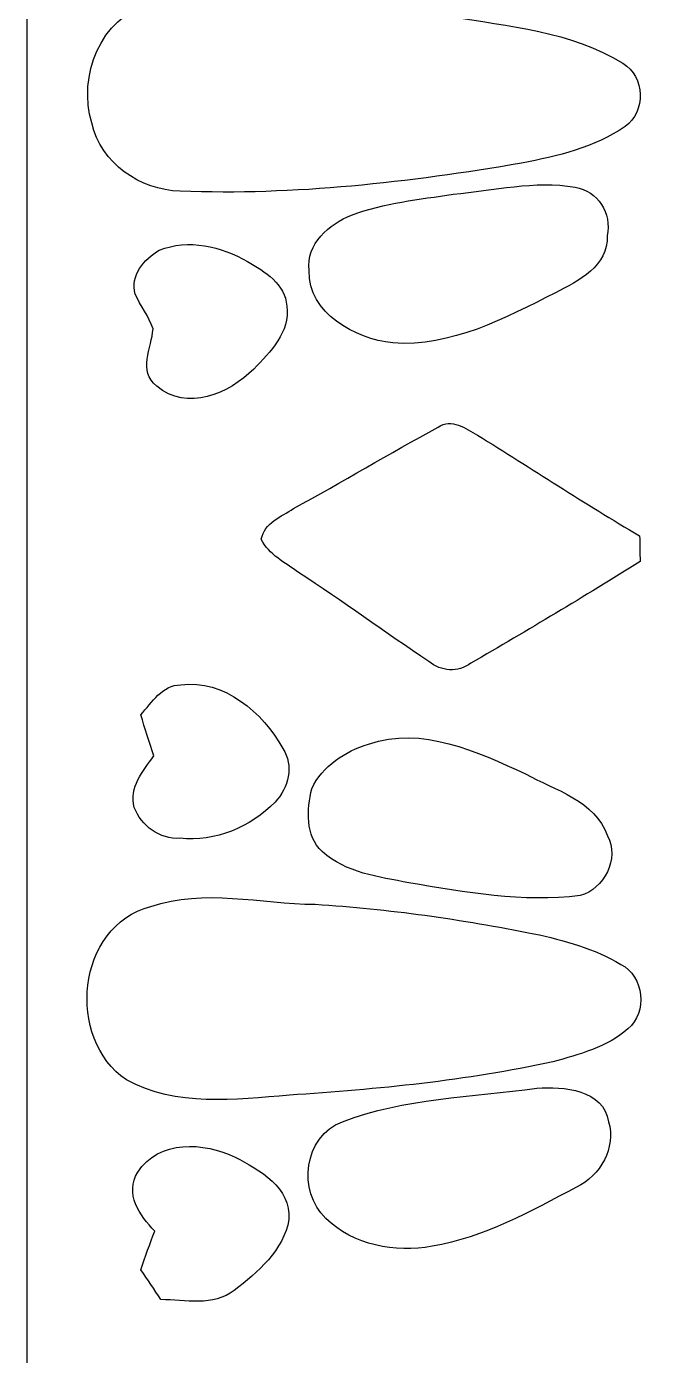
# Model space of a CAD drawing. Header units: centimetres. Extents: x -12.4 to 12.4, y -13 to 12.9.
# Drawn here: x -12.39 to -9.76, y -1.41 to 4.16 of the extents above; entities that cross this region are included whole.
import ezdxf

# ---------------------------------------------------------------- set-up
doc = ezdxf.new("R2010")
doc.units = ezdxf.units.CM
doc.header["$MEASUREMENT"] = 0
doc.layers.add('Camada 1', color=7, linetype='Continuous')

msp = doc.modelspace()

# ---------------------------------------------------------------- linework, layer by layer
at = {"layer": 'Camada 1', "color": 156}
for points, knots in [([(-12.38955, 12.91942), (-4.12184, 12.92083), (4.14619, 12.92013), (12.4139, 12.91978), (12.4139, 12.91978), (12.42484, 9.07167), (12.41531, 5.22357), (12.41848, 1.37583), (12.41848, 1.37583), (12.4167, -3.40042), (12.42236, -8.17667), (12.41602, -12.95293), (12.41602, -12.95293), (4.1476, -12.95293), (-4.1208, -12.954), (-12.38919, -12.95223), (-12.38919, -12.95223), (-12.39202, -4.32859), (-12.39131, 4.29541), (-12.38955, 12.91942)], [0, 0, 0, 0, 0.1666667, 0.1666667, 0.1666667, 0.1666667, 0.3333333, 0.3333333, 0.3333333, 0.3333333, 0.5, 0.5, 0.5, 0.5, 0.6666667, 0.6666667, 0.6666667, 0.6666667, 1, 1, 1, 1]), ([(-11.87626, 4.26049), (-11.87626, 4.26049), (-11.87626, 4.26049), (-11.87626, 4.26049), (-11.87626, 4.26049), (-12.08193, 4.1991), (-12.17824, 3.95464), (-12.11826, 3.75849), (-12.11826, 3.75849), (-12.08193, 3.59021), (-11.91542, 3.47627), (-11.7482, 3.47203), (-11.7482, 3.47203), (-11.26807, 3.45369), (-10.7883, 3.50908), (-10.31557, 3.58985), (-10.31557, 3.58985), (-10.16564, 3.61984), (-10.00971, 3.65478), (-9.88201, 3.74332), (-9.88201, 3.74332), (-9.79382, 3.80541), (-9.79734, 3.95393), (-9.89153, 4.00897), (-9.89153, 4.00897), (-10.10778, 4.14584), (-10.37201, 4.16207), (-10.61755, 4.20722), (-10.61755, 4.20722), (-10.98056, 4.25872), (-11.34638, 4.30106), (-11.71363, 4.28941), (-11.71363, 4.28941), (-11.76902, 4.28837), (-11.82475, 4.28096), (-11.87626, 4.26049)], [0, 0, 0, 0, 0.1, 0.1, 0.1, 0.1, 0.2, 0.2, 0.2, 0.2, 0.3, 0.3, 0.3, 0.3, 0.4, 0.4, 0.4, 0.4, 0.5, 0.5, 0.5, 0.5, 0.6, 0.6, 0.6, 0.6, 0.7, 0.7, 0.7, 0.7, 0.8, 0.8, 0.8, 0.8, 1, 1, 1, 1]), ([(-10.60238, 3.46004), (-10.60238, 3.46004), (-10.60238, 3.46004), (-10.60238, 3.46004), (-10.60238, 3.46004), (-10.74561, 3.43712), (-10.89201, 3.42265), (-11.02888, 3.37185), (-11.02888, 3.37185), (-11.12343, 3.33516), (-11.21939, 3.25049), (-11.20739, 3.13937), (-11.20739, 3.13937), (-11.20986, 2.95875), (-11.01478, 2.85326), (-10.85638, 2.83527), (-10.85638, 2.83527), (-10.61155, 2.81727), (-10.38577, 2.93899), (-10.17375, 3.04553), (-10.17375, 3.04553), (-10.07744, 3.09562), (-9.95151, 3.15806), (-9.95679, 3.28541), (-9.95679, 3.28541), (-9.93668, 3.37855), (-9.99525, 3.47486), (-10.09156, 3.48862), (-10.09156, 3.48862), (-10.26125, 3.51966), (-10.43304, 3.47345), (-10.60238, 3.46004)], [0, 0, 0, 0, 0.1111111, 0.1111111, 0.1111111, 0.1111111, 0.2222222, 0.2222222, 0.2222222, 0.2222222, 0.3333333, 0.3333333, 0.3333333, 0.3333333, 0.4444444, 0.4444444, 0.4444444, 0.4444444, 0.5555556, 0.5555556, 0.5555556, 0.5555556, 0.6666667, 0.6666667, 0.6666667, 0.6666667, 0.7777778, 0.7777778, 0.7777778, 0.7777778, 1, 1, 1, 1]), ([(-11.83534, 3.22403), (-11.83534, 3.22403), (-11.83534, 3.22403), (-11.83534, 3.22403), (-11.83534, 3.22403), (-11.89884, 3.1884), (-11.95916, 3.11784), (-11.93623, 3.03988), (-11.93623, 3.03988), (-11.91471, 2.99013), (-11.87838, 2.9471), (-11.86179, 2.89489), (-11.86179, 2.89489), (-11.86673, 2.81515), (-11.92636, 2.71533), (-11.84627, 2.6543), (-11.84627, 2.6543), (-11.71927, 2.54458), (-11.54324, 2.6229), (-11.43881, 2.72555), (-11.43881, 2.72555), (-11.37073, 2.79717), (-11.28571, 2.88149), (-11.30053, 2.98944), (-11.30053, 2.98944), (-11.30688, 3.08256), (-11.39295, 3.13513), (-11.46527, 3.17712), (-11.46527, 3.17712), (-11.57534, 3.24026), (-11.71363, 3.27447), (-11.83534, 3.22403)], [0, 0, 0, 0, 0.1111111, 0.1111111, 0.1111111, 0.1111111, 0.2222222, 0.2222222, 0.2222222, 0.2222222, 0.3333333, 0.3333333, 0.3333333, 0.3333333, 0.4444444, 0.4444444, 0.4444444, 0.4444444, 0.5555556, 0.5555556, 0.5555556, 0.5555556, 0.6666667, 0.6666667, 0.6666667, 0.6666667, 0.7777778, 0.7777778, 0.7777778, 0.7777778, 1, 1, 1, 1]), ([(-10.66553, 2.48143), (-10.66553, 2.48143), (-10.66553, 2.48143), (-10.66553, 2.48143), (-10.66553, 2.48143), (-10.86979, 2.37137), (-11.06875, 2.25107), (-11.2723, 2.13959), (-11.2723, 2.13959), (-11.32451, 2.10609), (-11.39436, 2.07997), (-11.40777, 2.01153), (-11.40777, 2.01153), (-11.37673, 1.94592), (-11.30688, 1.91347), (-11.25149, 1.87147), (-11.25149, 1.87147), (-11.06592, 1.75153), (-10.88848, 1.61995), (-10.70468, 1.49789), (-10.70468, 1.49789), (-10.65459, 1.45591), (-10.58192, 1.45133), (-10.52865, 1.49048), (-10.52865, 1.49048), (-10.29017, 1.62984), (-10.05275, 1.77095), (-9.81886, 1.91769), (-9.81886, 1.91769), (-9.81922, 1.95367), (-9.81992, 1.98966), (-9.82062, 2.0253), (-9.82062, 2.0253), (-10.05063, 2.16076), (-10.27394, 2.30752), (-10.50077, 2.44827), (-10.50077, 2.44827), (-10.55017, 2.47473), (-10.61014, 2.52165), (-10.66553, 2.48143)], [0, 0, 0, 0, 0.0909091, 0.0909091, 0.0909091, 0.0909091, 0.1818182, 0.1818182, 0.1818182, 0.1818182, 0.2727273, 0.2727273, 0.2727273, 0.2727273, 0.3636364, 0.3636364, 0.3636364, 0.3636364, 0.4545455, 0.4545455, 0.4545455, 0.4545455, 0.5454545, 0.5454545, 0.5454545, 0.5454545, 0.6363636, 0.6363636, 0.6363636, 0.6363636, 0.7272727, 0.7272727, 0.7272727, 0.7272727, 0.8181818, 0.8181818, 0.8181818, 0.8181818, 1, 1, 1, 1]), ([(-11.91294, 1.27458), (-11.91294, 1.27458), (-11.91294, 1.27458), (-11.91294, 1.27458), (-11.91294, 1.27458), (-11.89566, 1.21673), (-11.87731, 1.15922), (-11.85862, 1.10172), (-11.85862, 1.10172), (-11.90377, 1.03786), (-11.9634, 0.97013), (-11.94046, 0.88547), (-11.94046, 0.88547), (-11.91153, 0.80926), (-11.83251, 0.74965), (-11.74891, 0.756), (-11.74891, 0.756), (-11.60074, 0.73978), (-11.45222, 0.80256), (-11.34991, 0.90805), (-11.34991, 0.90805), (-11.29347, 0.96838), (-11.26948, 1.06045), (-11.31746, 1.13347), (-11.31746, 1.13347), (-11.40036, 1.28376), (-11.56335, 1.4238), (-11.74502, 1.40053), (-11.74502, 1.40053), (-11.82369, 1.39841), (-11.86603, 1.32679), (-11.91294, 1.27458)], [0, 0, 0, 0, 0.1111111, 0.1111111, 0.1111111, 0.1111111, 0.2222222, 0.2222222, 0.2222222, 0.2222222, 0.3333333, 0.3333333, 0.3333333, 0.3333333, 0.4444444, 0.4444444, 0.4444444, 0.4444444, 0.5555556, 0.5555556, 0.5555556, 0.5555556, 0.6666667, 0.6666667, 0.6666667, 0.6666667, 0.7777778, 0.7777778, 0.7777778, 0.7777778, 1, 1, 1, 1]), ([(-10.95798, 1.15147), (-10.95798, 1.15147), (-10.95798, 1.15147), (-10.95798, 1.15147), (-10.95798, 1.15147), (-11.05534, 1.12041), (-11.15166, 1.05974), (-11.19575, 0.96414), (-11.19575, 0.96414), (-11.21621, 0.87736), (-11.22432, 0.76729), (-11.15201, 0.70061), (-11.15201, 0.70061), (-11.05394, 0.60995), (-10.91458, 0.59407), (-10.78865, 0.56902), (-10.78865, 0.56902), (-10.55193, 0.52916), (-10.31098, 0.48541), (-10.07004, 0.5154), (-10.07004, 0.5154), (-9.96915, 0.54327), (-9.90458, 0.67098), (-9.95574, 0.76658), (-9.95574, 0.76658), (-10.00724, 0.91475), (-10.17587, 0.95778), (-10.30005, 1.02658), (-10.30005, 1.02658), (-10.50219, 1.11901), (-10.73396, 1.22943), (-10.95798, 1.15147)], [0, 0, 0, 0, 0.1111111, 0.1111111, 0.1111111, 0.1111111, 0.2222222, 0.2222222, 0.2222222, 0.2222222, 0.3333333, 0.3333333, 0.3333333, 0.3333333, 0.4444444, 0.4444444, 0.4444444, 0.4444444, 0.5555556, 0.5555556, 0.5555556, 0.5555556, 0.6666667, 0.6666667, 0.6666667, 0.6666667, 0.7777778, 0.7777778, 0.7777778, 0.7777778, 1, 1, 1, 1]), ([(-11.87061, 0.46955), (-11.87061, 0.46955), (-11.87061, 0.46955), (-11.87061, 0.46955), (-11.87061, 0.46955), (-12.18388, 0.38876), (-12.22798, -0.08607), (-11.97327, -0.25788), (-11.97327, -0.25788), (-11.76513, -0.37394), (-11.51713, -0.33937), (-11.28994, -0.32244), (-11.28994, -0.32244), (-10.91917, -0.29703), (-10.54805, -0.26212), (-10.18469, -0.18204), (-10.18469, -0.18204), (-10.07463, -0.15134), (-9.95715, -0.12135), (-9.87001, -0.04375), (-9.87001, -0.04375), (-9.7864, 0.02329), (-9.80298, 0.1778), (-9.89894, 0.22684), (-9.89894, 0.22684), (-10.01077, 0.2935), (-10.13847, 0.32843), (-10.26477, 0.35524), (-10.26477, 0.35524), (-10.56745, 0.41592), (-10.87366, 0.45966), (-11.18164, 0.47907), (-11.18164, 0.47907), (-11.41059, 0.48119), (-11.64695, 0.54645), (-11.87061, 0.46955)], [0, 0, 0, 0, 0.1, 0.1, 0.1, 0.1, 0.2, 0.2, 0.2, 0.2, 0.3, 0.3, 0.3, 0.3, 0.4, 0.4, 0.4, 0.4, 0.5, 0.5, 0.5, 0.5, 0.6, 0.6, 0.6, 0.6, 0.7, 0.7, 0.7, 0.7, 0.8, 0.8, 0.8, 0.8, 1, 1, 1, 1]), ([(-10.25137, -0.29279), (-10.25137, -0.29279), (-10.25137, -0.29279), (-10.25137, -0.29279), (-10.25137, -0.29279), (-10.52407, -0.32985), (-10.80805, -0.33443), (-11.06769, -0.4339), (-11.06769, -0.4339), (-11.22997, -0.49318), (-11.25608, -0.72636), (-11.13754, -0.83925), (-11.13754, -0.83925), (-11.02112, -0.95284), (-10.84721, -0.98354), (-10.69093, -0.95673), (-10.69093, -0.95673), (-10.47396, -0.91827), (-10.27747, -0.81138), (-10.08556, -0.70801), (-10.08556, -0.70801), (-9.98537, -0.66321), (-9.91904, -0.54044), (-9.95115, -0.43427), (-9.95115, -0.43427), (-9.97055, -0.29915), (-10.1413, -0.28468), (-10.25137, -0.29279)], [0, 0, 0, 0, 0.125, 0.125, 0.125, 0.125, 0.25, 0.25, 0.25, 0.25, 0.375, 0.375, 0.375, 0.375, 0.5, 0.5, 0.5, 0.5, 0.625, 0.625, 0.625, 0.625, 0.75, 0.75, 0.75, 0.75, 1, 1, 1, 1]), ([(-11.926, -0.64557), (-11.926, -0.64557), (-11.926, -0.64557), (-11.926, -0.64557), (-11.926, -0.64557), (-11.98104, -0.73483), (-11.9186, -0.82832), (-11.85474, -0.89252), (-11.85474, -0.89252), (-11.8745, -0.94614), (-11.8946, -1.00012), (-11.91259, -1.05516), (-11.91259, -1.05516), (-11.88472, -1.09643), (-11.85686, -1.13805), (-11.82899, -1.18004), (-11.82899, -1.18004), (-11.72632, -1.18285), (-11.60956, -1.20967), (-11.52102, -1.14158), (-11.52102, -1.14158), (-11.42223, -1.06574), (-11.31393, -0.9733), (-11.29171, -0.8442), (-11.29171, -0.8442), (-11.28148, -0.70979), (-11.41518, -0.635), (-11.51784, -0.58278), (-11.51784, -0.58278), (-11.64801, -0.51822), (-11.83675, -0.50906), (-11.926, -0.64557)], [0, 0, 0, 0, 0.1111111, 0.1111111, 0.1111111, 0.1111111, 0.2222222, 0.2222222, 0.2222222, 0.2222222, 0.3333333, 0.3333333, 0.3333333, 0.3333333, 0.4444444, 0.4444444, 0.4444444, 0.4444444, 0.5555556, 0.5555556, 0.5555556, 0.5555556, 0.6666667, 0.6666667, 0.6666667, 0.6666667, 0.7777778, 0.7777778, 0.7777778, 0.7777778, 1, 1, 1, 1])]:
    msp.add_open_spline(points, degree=3, knots=knots, dxfattribs=at)

doc.saveas('drawing.dxf')
